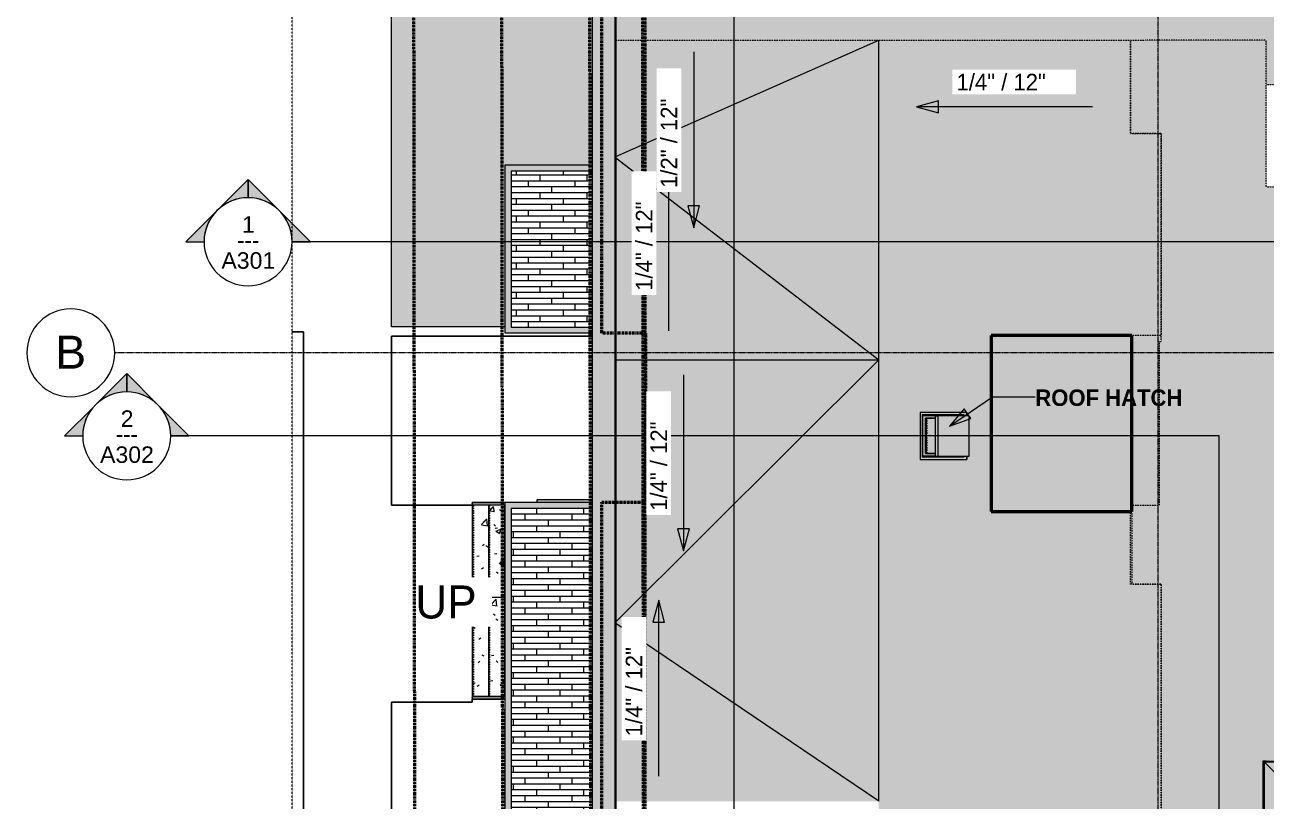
# Model space of a CAD drawing. Header units: inches. Extents: x -4254 to -1719, y 9514 to 12654.
# Drawn here: x -4254 to -3408, y 11229 to 11759 of the extents above; entities that cross this region are included whole.
import ezdxf

# ---------------------------------------------------------------- set-up
doc = ezdxf.new("R2010")
doc.units = ezdxf.units.IN
doc.header["$MEASUREMENT"] = 0
for name, pattern in [('Aligning Line 1_8_', [0.25, 0.125, -0.125]), ('Dash 1_16_', [0.125, 0.0625, -0.0625]), ('Double Dash 3_8_', [1, 0.375, -0.125, 0.125, -0.125, 0.125, -0.125]), ('Grid Line 1_2_', [0.875, 0.5, -0.125, 0.125, -0.125]), ('Overhead 1_16_', [0.101562, 0.0625, -0.039062])]:
    doc.linetypes.add(name, pattern=pattern)
for name, color, linetype, lineweight in [('0-1', 7, 'Continuous', 5), ('0-3', 147, 'Aligning Line 1_8_', 9), ('A-FLOR', 192, 'Continuous', 13), ('A-FLOR-3', 9, 'Continuous', 5), ('A-FLOR-4', 192, 'Continuous', 5), ('A-FLOR-5', 8, 'Continuous', 5), ('A-FLOR-6', 7, 'Dash 1_16_', 9), ('A-FLOR-HRAL', 11, 'Continuous', 9), ('A-FLOR-PATT-2', 251, 'Continuous', 9), ('A-GENM', 5, 'Continuous', 9), ('A-ROOF', 132, 'Continuous', 13), ('A-ROOF-1', 8, 'Continuous', 5), ('A-ROOF-2', 132, 'Continuous', 5), ('A-ROOF-3', 7, 'Dash 1_16_', 9), ('A-ROOF-4', 132, 'Continuous', 50), ('A-WALL', 113, 'Continuous', 13), ('A-WALL-1', 113, 'Continuous', 5), ('C-PROP-LINE', 91, 'Double Dash 3_8_', 50), ('C-PROP-LINE-1', 130, 'Double Dash 3_8_', 50), ('C-TOPO', 7, 'Continuous', 9), ('G-ANNO-DIMS', 111, 'Continuous', 9), ('G-ANNO-SYMB-1', 147, 'Aligning Line 1_8_', 9), ('G-ANNO-SYMB-2', 111, 'Continuous', 9), ('G-ANNO-TEXT', 231, 'Continuous', 9), ('S-GRID-1', 1, 'Grid Line 1_2_', 9), ('S-GRID-IDEN', 1, 'Continuous', 9), ('S-STRS', 31, 'Continuous', 9), ('S-STRS-1', 251, 'Continuous', 9), ('S-STRS-2', 31, 'Overhead 1_16_', 9), ('S-STRS-ANNO', 31, 'Continuous', 9), ('S-STRS-IDEN', 31, 'Continuous', 9)]:
    doc.layers.add(name, color=color, linetype=linetype, lineweight=lineweight)
doc.styles.add('Arial', font='arial.ttf', dxfattribs={"height": 11.25})
doc.styles.add('Arial_1', font='arial.ttf', dxfattribs={"height": 22.5})
doc.styles.add('Century Gothic', font='ufonts.com_century-gothic.ttf', dxfattribs={"height": 22.5})
doc.styles.add('Century Gothic_1', font='ufonts.com_century-gothic.ttf', dxfattribs={"height": 11.25})
doc.styles.add('Century Gothic_B', font='GOTHICB.TTF', dxfattribs={"height": 11.25})
pattern_1 = [(50, (0, 0), (34.4287, -3.01202), [3.6, -39.6]), (355, (0, 0), (-6.6596, 36.10481), [2.88, -31.68]), (100.451, (2.87, -0.25), (27.76876, 33.0931), [3.06, -33.655]), (46.184, (0, 9.6), (51.22752, -7.94535), [5.4, -59.4]), (96.636, (4.27, 8.94), (44.86319, 46.7577), [4.589, -50.482]), (351.184, (0, 9.6), (44.86417, 46.75745), [4.32, -47.52]), (21, (4.8, 7.2), (28.65176, -19.325734), [3.6, -39.6]), (326, (4.8, 7.2), (11.67934, 34.80662), [2.88, -31.68]), (71.451, (7.188, 5.59), (40.33096, 15.48132), [3.06, -33.655]), (37.5, (0, 0), (0.583112, 15.978979), [1.584, -29.712, 1.584, -30.576, -31.8]), (37.5, (0, 0), (0.583112, 15.978979), [-63.456, 1.584, -30.216]), (7.5, (0, 0), (12.62689, 18.932107), [1.584, -16.752, 1.584, -28.992, -12.12]), (7.5, (0, 0), (12.62689, 18.932107), [-48.912, 1.584, -10.536]), (327.5, (-10.704, 0), (25.622992, -1.082799), [1.584, -10.416, 1.584, -35.856, -49.68]), (327.5, (-10.704, 0), (25.622992, -1.082799), [-49.44, 1.584, -48.096]), (317.5, (-15.504, 0), (27.99243, 4.80496), [1.584, -14.016, 1.584, -23.28, -35.28]), (317.5, (-15.504, 0), (27.99243, 4.80496), [-40.464, 1.584, -33.696])]

# ---------------------------------------------------------------- blocks, each defined once
blk = doc.blocks.new('CTR  - Topography_rvt-1-FLOOR PLAN - ROOF')
at = {"layer": 'C-TOPO'}
for p, q in [((-4004.25, 11748.18), (-4004.25, 11776.81)), ((-4004.25, 11571.67), (-4004.25, 11748.18)), ((-4004.25, 11552.9), (-4004.25, 11571.67)), ((-4064.23, 11549.59), (-4072.07, 11549.59)), ((-4072.07, 11549.59), (-4064.23, 11549.59)), ((-4064.23, 11535.94), (-4064.23, 11549.59)), ((-4064.23, 11549.59), (-4064.23, 11535.94)), ((-3998.55, 11552.9), (-4004.25, 11552.9)), ((-3991.66, 11552.9), (-3998.55, 11552.9)), ((-3965.48, 11552.9), (-3991.66, 11552.9)), ((-3957.99, 11552.9), (-3965.48, 11552.9)), ((-3926.72, 11552.9), (-3957.99, 11552.9)), ((-3996.64, 11546.59), (-4004.23, 11546.59)), ((-4004.23, 11546.59), (-4004.23, 11522.73)), ((-4004.23, 11522.73), (-4004.23, 11546.59)), ((-4004.23, 11546.59), (-3996.64, 11546.59)), ((-3969.35, 11546.59), (-3996.64, 11546.59)), ((-3996.64, 11546.59), (-3969.35, 11546.59)), ((-3961.54, 11546.59), (-3969.35, 11546.59)), ((-3969.35, 11546.59), (-3961.54, 11546.59)), ((-3913.45, 11546.59), (-3961.54, 11546.59)), ((-3961.54, 11546.59), (-3913.45, 11546.59)), ((-3867.29, 11546.59), (-3913.45, 11546.59)), ((-3913.45, 11546.59), (-3867.29, 11546.59)), ((-4064.23, 11476.2), (-4064.23, 11535.94)), ((-4064.23, 11535.94), (-4064.23, 11476.2)), ((-4004.23, 11522.73), (-4004.23, 11504.65)), ((-4004.23, 11504.65), (-4004.23, 11522.73)), ((-4004.23, 11504.65), (-4004.23, 11431.39)), ((-4004.23, 11431.39), (-4004.23, 11504.65)), ((-4064.23, 11245.43), (-4064.23, 11476.2)), ((-4064.23, 11476.2), (-4064.23, 11245.43)), ((-4004.23, 11431.39), (-3973.21, 11431.39)), ((-3973.21, 11431.39), (-4004.23, 11431.39)), ((-3973.21, 11431.39), (-3949.12, 11431.39)), ((-3949.12, 11431.39), (-3973.21, 11431.39)), ((-3965.4, 11296.99), (-4004.23, 11296.99)), ((-4004.23, 11296.99), (-4004.23, 11242.03)), ((-4004.23, 11242.03), (-4004.23, 11296.99)), ((-4004.23, 11296.99), (-3965.4, 11296.99)), ((-3949.12, 11296.99), (-3965.4, 11296.99)), ((-3965.4, 11296.99), (-3949.12, 11296.99)), ((-3949.12, 11299.01), (-3949.12, 11296.99)), ((-3949.12, 11296.99), (-3949.12, 11299.01)), ((-4064.23, 11124.4), (-4064.23, 11245.43)), ((-4064.23, 11245.43), (-4064.23, 11124.4)), ((-4004.23, 11242.03), (-4004.23, 11104.3)), ((-4004.23, 11104.3), (-4004.23, 11242.03))]:
    blk.add_line(p, q, dxfattribs=at)
blk = doc.blocks.new('Family - ___-1870007-FLOOR PLAN - ROOF')
at = {"layer": 'C-PROP-LINE-1'}
for p, q in [((-3860.72, 11548.59), (-3860.72, 12118.59)), ((-3830.72, 11548.59), (-3860.72, 11548.59)), ((-3830.72, 11433.39), (-3830.72, 11548.59)), ((-3860.72, 11433.39), (-3830.72, 11433.39)), ((-3860.72, 9980.19), (-3860.72, 11433.39))]:
    blk.add_line(p, q, dxfattribs=at)
blk = doc.blocks.new('Family - ___-1870574-FLOOR PLAN - ROOF')
at = {"layer": 'C-PROP-LINE-1'}
blk.add_line((-3831.16, 10010.09), (-3831.16, 12088.59), dxfattribs=at)
blk = doc.blocks.new('CTR - 1st Phase - Common Walls_rvt-1-FLOOR PLAN - ROOF')
at = {"layer": 'G-ANNO-SYMB-1'}
blk.add_line((-4071.96, 9706.24), (-4071.96, 12461.73), dxfattribs=at)
at = {"layer": '0-3'}
for name in ['Family - ___-1870007-FLOOR PLAN - ROOF', 'Family - ___-1870574-FLOOR PLAN - ROOF']:
    blk.add_blockref(name, (0, 0), dxfattribs=at)
blk = doc.blocks.new('CTR - 1st Phase -Stairs _ Elevators_rvt-1-FLOOR PLAN - ROOF')
at = {"layer": 'A-FLOR-3'}
blk.add_hatch(color=256, dxfattribs=at).paths.add_polyline_path([(-3639.04, 11466.6), (-3633.25, 11466.6), (-3633.25, 11490.6), (-3639.04, 11490.6), (-3639.04, 11467.31)], flags=0)
at = {"layer": 'G-ANNO-SYMB-1'}
blk.add_line((-4071.96, 9706.24), (-4071.96, 12461.73), dxfattribs=at)
blk = doc.blocks.new('Basic Wall _ EXT - FIBER CEMENT - SMALL - ___-2145931-FLOOR PLAN - ROOF')
at = {"layer": 'A-WALL'}
for points in [[(-2077.5, 11256.53), (-2077.06, 11256.53), (-2077.39, 11256.86), (-3407.67, 11256.86), (-3407.67, 11257), (-3409.66, 11257), (-3409.16, 11256.53), (-2077.53, 11256.53)], [(-2721.34, 11256.27), (-2076.8, 11256.27), (-2077.06, 11256.49), (-3409.12, 11256.46), (-3408.93, 11256.27), (-2755.11, 11256.27)], [(-2316.12, 11240.83), (-2061.36, 11240.83), (-2076.85, 11256.27), (-3408.88, 11256.22), (-3393.48, 11240.83), (-2333.01, 11240.83)]]:
    blk.add_hatch(color=256, dxfattribs=at).paths.add_polyline_path(points, flags=0)
for p, q in [((-3409.19, 11256.53), (-3409.66, 11257)), ((-3409.66, 11257), (-3407.67, 11257)), ((-2077.02, 11256.49), (-3409.15, 11256.49)), ((-3393.48, 11240.83), (-3408.93, 11256.27)), ((-3408.93, 11256.27), (-2076.8, 11256.27))]:
    blk.add_line(p, q, dxfattribs=at)
at = {"layer": 'A-WALL', "flags": 128}
for points in [[(-3409.15, 11256.49), (-3409.15, 11256.49), (-3409.16, 11256.5), (-3409.19, 11256.53)], [(-3408.93, 11256.27), (-3408.98, 11256.32), (-3409.04, 11256.38), (-3409.08, 11256.42), (-3409.12, 11256.46), (-3409.14, 11256.48), (-3409.15, 11256.49)]]:
    blk.add_lwpolyline(points, dxfattribs=at)
blk = doc.blocks.new('Basic Wall _ EXT - FIBER CEMENT - SMALL - ___-2145932-FLOOR PLAN - ROOF')
at = {"layer": 'A-WALL'}
for points in [[(-3409.66, 10841.78), (-3409.19, 10842.27), (-3409.19, 11256.53), (-3409.66, 11257), (-3409.66, 10841.92)], [(-3409.15, 10842.29), (-3408.93, 10842.56), (-3408.97, 11256.31), (-3409.15, 11256.42), (-3409.15, 10842.3)], [(-3408.93, 10842.51), (-3393.48, 10857.95), (-3393.48, 11240.83), (-3408.93, 11256.22), (-3408.93, 10842.51)], [(-3409.19, 10842.25), (-3409.15, 10842.3), (-3409.19, 10842.27)]]:
    blk.add_hatch(color=256, dxfattribs=at).paths.add_polyline_path(points, flags=0)
for p, q in [((-3409.66, 11257), (-3409.19, 11256.53)), ((-3409.66, 10841.78), (-3409.66, 11257)), ((-3409.15, 11256.49), (-3409.15, 10842.29)), ((-3408.93, 11256.27), (-3393.48, 11240.83)), ((-3408.93, 10842.51), (-3408.93, 11256.27)), ((-3393.48, 10857.95), (-3393.48, 11240.83)), ((-3393.48, 10857.95), (-3408.93, 10842.51)), ((-3409.19, 10842.25), (-3409.66, 10841.78))]:
    blk.add_line(p, q, dxfattribs=at)
at = {"layer": 'A-WALL', "flags": 128}
for points in [[(-3409.19, 11256.53), (-3409.16, 11256.5), (-3409.15, 11256.49), (-3409.15, 11256.49)], [(-3409.15, 11256.49), (-3409.14, 11256.48), (-3409.12, 11256.46), (-3409.08, 11256.42), (-3409.04, 11256.38), (-3408.98, 11256.32), (-3408.93, 11256.27)], [(-3409.15, 10842.29), (-3409.15, 10842.29), (-3409.16, 10842.27), (-3409.19, 10842.25)], [(-3408.93, 10842.51), (-3408.98, 10842.45), (-3409.04, 10842.4), (-3409.08, 10842.36), (-3409.12, 10842.32), (-3409.14, 10842.3), (-3409.15, 10842.29)]]:
    blk.add_lwpolyline(points, dxfattribs=at)
blk = doc.blocks.new('Basic Wall _ EXT - FIBER CEMENT - SMALL - ___-2145935-FLOOR PLAN - ROOF')
at = {"layer": 'A-WALL'}
for points in [[(-3867.29, 9973.63), (-3851.85, 9989.12), (-3851.85, 12109.71), (-3867.29, 12125.15), (-3867.29, 9975.29)], [(-3851.85, 9989.07), (-3851.63, 9989.33), (-3851.66, 12109.52), (-3851.85, 12109.65), (-3851.85, 11256.22), (-3851.85, 9989.1)], [(-3851.59, 9989.33), (-3851.11, 9989.8), (-3851.16, 12109.02), (-3851.59, 12109.45), (-3851.59, 9989.8)]]:
    blk.add_hatch(color=256, dxfattribs=at).paths.add_polyline_path(points, flags=0)
for p, q in [((-3867.29, 12125.15), (-3867.29, 9973.63)), ((-3851.85, 12109.71), (-3851.85, 9989.07)), ((-3851.63, 9989.29), (-3851.63, 12109.49)), ((-3851.11, 12108.98), (-3851.11, 9989.8))]:
    blk.add_line(p, q, dxfattribs=at)
blk = doc.blocks.new('Top Rail Type - Top Rail_Internal_-1935829-FLOOR PLAN - ROOF')
at = {"layer": 'A-FLOR-HRAL'}
blk.add_hatch(color=256, dxfattribs=at).paths.add_polyline_path([(-3926.72, 11299.93), (-3926.72, 11300.09), (-3949.12, 11300.09), (-3949.12, 11299.93), (-3927.12, 11299.93)], flags=0)
for p, q in [((-3926.72, 11300.76), (-3949.12, 11300.76)), ((-3949.12, 11299.26), (-3926.72, 11299.26))]:
    blk.add_line(p, q, dxfattribs=at)
at = {"layer": 'A-FLOR-HRAL', "flags": 128}
blk.add_lwpolyline([(-3949.12, 11299.93), (-3949.12, 11300.01), (-3949.12, 11300.1)], dxfattribs=at)
blk = doc.blocks.new('Top Rail Type - Top Rail_Internal_-V25-FLOOR PLAN - ROOF')
at = {"layer": 'A-FLOR-HRAL'}
h = blk.add_hatch(color=256, dxfattribs=at)
h.paths.add_polyline_path([(-3949.12, 11299.26), (-3926.72, 11299.26), (-3926.72, 11299.93), (-3949.12, 11299.93)], flags=0)
h.paths.add_polyline_path([(-3938.12, 11300.09), (-3926.72, 11300.09), (-3926.72, 11300.76), (-3949.12, 11300.76), (-3949.12, 11300.09)], flags=0)
for p, q in [((-3949.12, 11300.76), (-3949.12, 11299.26)), ((-3949.12, 11300.76), (-3926.72, 11300.76)), ((-3949.12, 11299.26), (-3926.72, 11299.26))]:
    blk.add_line(p, q, dxfattribs=at)
blk = doc.blocks.new('Top Rail Type - Top Rail_Internal_-1935840-FLOOR PLAN - ROOF')
at = {"layer": 'A-FLOR-HRAL'}
blk.add_hatch(color=256, dxfattribs=at).paths.add_polyline_path([(-3937, 11432.31), (-3926.72, 11432.31), (-3926.72, 11432.47), (-3949.12, 11432.47), (-3949.12, 11432.31), (-3938.12, 11432.31)], flags=0)
for p, q in [((-3926.72, 11433.14), (-3949.12, 11433.14)), ((-3949.12, 11431.64), (-3926.72, 11431.64))]:
    blk.add_line(p, q, dxfattribs=at)
at = {"layer": 'A-FLOR-HRAL', "flags": 128}
blk.add_lwpolyline([(-3949.12, 11432.31), (-3949.12, 11432.39), (-3949.12, 11432.47)], dxfattribs=at)
blk = doc.blocks.new('Top Rail Type - Top Rail_Internal_-V26-FLOOR PLAN - ROOF')
at = {"layer": 'A-FLOR-HRAL'}
h = blk.add_hatch(color=256, dxfattribs=at)
h.paths.add_polyline_path([(-3927.12, 11431.64), (-3926.72, 11431.64), (-3926.72, 11432.31), (-3949.12, 11432.31), (-3949.12, 11431.64), (-3937, 11431.64)], flags=0)
h.paths.add_polyline_path([(-3927.12, 11432.47), (-3926.72, 11432.47), (-3926.72, 11433.14), (-3949.12, 11433.14), (-3949.12, 11432.47), (-3937, 11432.47)], flags=0)
for p, q in [((-3949.12, 11433.14), (-3949.12, 11431.64)), ((-3949.12, 11433.14), (-3926.72, 11433.14)), ((-3949.12, 11431.64), (-3926.72, 11431.64))]:
    blk.add_line(p, q, dxfattribs=at)
blk = doc.blocks.new('Hatch-Precision_Ladders-Roof_Hatch - 2_0_x2_0_-2210683-FLOOR PLAN - ROOF')
at = {"layer": 'A-GENM'}
for points in [[(-3616, 11462.6), (-3611.76, 11462.6), (-3611.76, 11464.85), (-3613.56, 11464.85), (-3613.56, 11464.24), (-3642.26, 11464.24), (-3642.26, 11492.95), (-3613.56, 11492.95), (-3613.56, 11492.35), (-3611.76, 11492.35), (-3611.76, 11494.6), (-3643.75, 11494.6), (-3643.75, 11462.6), (-3631.7, 11462.6)], [(-3615.76, 11492.61), (-3613.91, 11492.61), (-3613.56, 11492.95), (-3642.26, 11492.95), (-3641.93, 11492.61), (-3616, 11492.61)], [(-3642.26, 11464.24), (-3641.95, 11464.64), (-3641.95, 11492.63), (-3642.26, 11492.92), (-3642.26, 11464.27)], [(-3641.95, 11464.58), (-3641.75, 11464.85), (-3641.75, 11492.4), (-3641.95, 11492.55), (-3641.95, 11464.64)], [(-3631.7, 11492.35), (-3614.2, 11492.35), (-3613.99, 11492.61), (-3641.93, 11492.59), (-3641.7, 11492.35), (-3633.09, 11492.35)], [(-3639.19, 11464.85), (-3633.25, 11464.85), (-3633.25, 11466.6), (-3640, 11466.6), (-3640, 11490.6), (-3633.25, 11490.6), (-3633.25, 11492.35), (-3641.75, 11492.35), (-3641.75, 11464.85), (-3639.75, 11464.85)], [(-3639.75, 11466.6), (-3639.75, 11490.6), (-3640, 11490.6), (-3640, 11466.6), (-3639.75, 11466.6)], [(-3633.09, 11464.85), (-3631.7, 11464.85), (-3631.7, 11492.35), (-3633.25, 11492.35), (-3633.25, 11464.85)], [(-3631.7, 11464.85), (-3610.23, 11464.85), (-3610.23, 11492.35), (-3631.7, 11492.35), (-3631.7, 11466.6)], [(-3611.76, 11492.35), (-3611.76, 11492.35), (-3611.76, 11494.6)], [(-3632.24, 11464.24), (-3613.56, 11464.24), (-3613.99, 11464.58), (-3641.95, 11464.56), (-3642.26, 11464.24), (-3633.09, 11464.24)], [(-3615.75, 11464.58), (-3613.93, 11464.58), (-3614.25, 11464.85), (-3641.75, 11464.79), (-3641.93, 11464.58), (-3615.76, 11464.58)], [(-3613.93, 11464.58), (-3613.91, 11464.58), (-3613.93, 11464.77)]]:
    blk.add_hatch(color=256, dxfattribs=at).paths.add_polyline_path(points, flags=0)
h = blk.add_hatch(color=256, dxfattribs=at)
h.paths.add_polyline_path([(-3613.93, 11464.58), (-3613.93, 11464.85), (-3614.2, 11464.85)], flags=0)
h.paths.add_polyline_path([(-3614.2, 11492.35), (-3613.93, 11492.35), (-3613.93, 11492.61)], flags=0)
h = blk.add_hatch(color=256, dxfattribs=at)
h.paths.add_polyline_path([(-3613.56, 11464.24), (-3613.56, 11464.85), (-3613.91, 11464.85), (-3613.91, 11464.58)], flags=0)
h.paths.add_polyline_path([(-3613.91, 11492.35), (-3613.56, 11492.35), (-3613.56, 11492.95), (-3613.91, 11492.61), (-3613.91, 11492.44)], flags=0)
for p, q in [((-3611.76, 11494.6), (-3643.75, 11494.6)), ((-3643.75, 11494.6), (-3643.75, 11462.6)), ((-3641.93, 11492.61), (-3642.26, 11492.95)), ((-3642.26, 11492.95), (-3642.26, 11464.24)), ((-3613.56, 11492.95), (-3642.26, 11492.95)), ((-3641.7, 11492.35), (-3641.95, 11492.61)), ((-3641.95, 11492.61), (-3641.95, 11464.58)), ((-3613.93, 11492.61), (-3641.95, 11492.61)), ((-3641.75, 11464.85), (-3641.75, 11492.35)), ((-3633.25, 11492.35), (-3641.75, 11492.35)), ((-3633.25, 11490.69), (-3640.09, 11490.69)), ((-3640.09, 11490.69), (-3640.09, 11466.5)), ((-3640, 11466.6), (-3640, 11490.6)), ((-3640, 11490.6), (-3640, 11466.6)), ((-3633.25, 11490.6), (-3640, 11490.6)), ((-3640, 11466.6), (-3640, 11490.6)), ((-3640, 11490.6), (-3633.25, 11490.6)), ((-3639.75, 11490.6), (-3639.75, 11466.6)), ((-3639.75, 11466.6), (-3639.75, 11490.6)), ((-3639.75, 11490.6), (-3639.75, 11466.6)), ((-3633.25, 11464.85), (-3633.25, 11492.35)), ((-3633.25, 11492.35), (-3631.7, 11492.35)), ((-3631.7, 11492.35), (-3631.7, 11464.85)), ((-3610.23, 11492.35), (-3631.7, 11492.35)), ((-3613.93, 11492.61), (-3614.2, 11492.35)), ((-3613.93, 11492.35), (-3613.93, 11492.61)), ((-3613.91, 11492.61), (-3613.93, 11492.61)), ((-3613.56, 11492.95), (-3613.91, 11492.61)), ((-3613.91, 11492.35), (-3613.91, 11492.61)), ((-3613.56, 11492.35), (-3613.56, 11492.95)), ((-3611.76, 11492.35), (-3611.76, 11494.6)), ((-3611.76, 11494.6), (-3611.76, 11492.35)), ((-3611.76, 11494.6), (-3611.76, 11494.6)), ((-3610.23, 11464.85), (-3610.23, 11492.35)), ((-3643.75, 11462.6), (-3611.76, 11462.6)), ((-3641.93, 11464.58), (-3642.26, 11464.24)), ((-3642.26, 11464.24), (-3613.56, 11464.24)), ((-3641.7, 11464.85), (-3641.95, 11464.58)), ((-3641.95, 11464.58), (-3613.93, 11464.58)), ((-3633.25, 11464.85), (-3641.75, 11464.85)), ((-3640.09, 11466.5), (-3633.25, 11466.5)), ((-3640, 11466.6), (-3633.25, 11466.6)), ((-3633.25, 11466.6), (-3640, 11466.6)), ((-3633.25, 11464.85), (-3631.7, 11464.85)), ((-3631.7, 11464.85), (-3610.23, 11464.85)), ((-3614.2, 11464.85), (-3613.93, 11464.58)), ((-3613.93, 11464.58), (-3613.93, 11464.85)), ((-3613.93, 11464.58), (-3613.91, 11464.58)), ((-3613.91, 11464.58), (-3613.91, 11464.85)), ((-3613.91, 11464.58), (-3613.56, 11464.24)), ((-3613.56, 11464.24), (-3613.56, 11464.85)), ((-3611.76, 11462.6), (-3611.76, 11464.85)), ((-3611.76, 11464.85), (-3611.76, 11462.6)), ((-3611.76, 11462.6), (-3611.76, 11462.6))]:
    blk.add_line(p, q, dxfattribs=at)
blk = doc.blocks.new('Family - ___-1878357-FLOOR PLAN - ROOF')
at = {"layer": 'C-PROP-LINE'}
for p, q in [((-3989.61, 12268.69), (-3987.01, 9767.34)), ((-3929.52, 12184.69), (-3927.1, 9853.17)), ((-3869.45, 12124.69), (-3867.12, 9890.98))]:
    blk.add_line(p, q, dxfattribs=at)
blk = doc.blocks.new('Family - ___-1878392-FLOOR PLAN - ROOF')
at = {"layer": 'C-PROP-LINE'}
blk.add_line((-3833.41, 12088.69), (-3830.99, 9768.08), dxfattribs=at)
blk = doc.blocks.new('Grid - Grid Head - Circle-50561-FLOOR PLAN - ROOF')
at = {"layer": 'S-GRID-IDEN'}
for start, end in [(360, 180), (180, 360)]:
    blk.add_arc((0, 0), 0.25, start, end, dxfattribs=at)
blk = doc.blocks.new('Section - Section Head - Filled-22785-FLOOR PLAN - ROOF')
at = {"layer": 'G-ANNO-SYMB-2'}
h = blk.add_hatch(color=256, dxfattribs=at)
edge = h.paths.add_edge_path(flags=0)
edge.add_line((-0.4268, 0.1768), (-0.25, 0.3536))
edge.add_line((-0.25, 0.3536), (-0.25, 0.25))
edge.add_arc((-0.25, 0), 0.25, 90, 135)
h = blk.add_hatch(color=256, dxfattribs=at)
edge = h.paths.add_edge_path(flags=0)
edge.add_arc((-0.25, 0), 0.25, 45, 90)
edge.add_line((-0.25, 0.25), (-0.25, 0.3536))
edge.add_line((-0.25, 0.3536), (-0.0732, 0.1768))
h = blk.add_hatch(color=256, dxfattribs=at)
edge = h.paths.add_edge_path(flags=0)
edge.add_arc((-0.25, 0), 0.2503, 137.9216, 180)
edge.add_line((-0.5003, 0), (-0.6036, 0))
edge.add_line((-0.6036, 0), (-0.4358, 0.1678))
h = blk.add_hatch(color=256, dxfattribs=at)
edge = h.paths.add_edge_path(flags=0)
edge.add_line((-0.0642, 0.1678), (0.1036, 0))
edge.add_line((0.1036, 0), (0.0003, 0))
edge.add_arc((-0.25, 0), 0.2503, 0, 42.0784)
for p, q in [((-0.25, 0.3536), (-0.4268, 0.1768)), ((-0.25, 0.25), (-0.25, 0.3536)), ((-0.0732, 0.1768), (-0.25, 0.3536)), ((-0.25, 0.3536), (-0.25, 0.25)), ((-0.4358, 0.1678), (-0.6036, 0)), ((0.1036, 0), (-0.0642, 0.1678)), ((-0.6036, 0), (-0.5003, 0)), ((0.0003, 0), (0.1036, 0))]:
    blk.add_line(p, q, dxfattribs=at)
for centre, radius, start, end in [((-0.2503, 0), 0.25, 360, 180), ((-0.25, 0), 0.25, 90, 135), ((-0.25, 0), 0.25, 45, 90), ((-0.25, 0), 0.2503, 137.9216, 180), ((-0.25, 0), 0.2503, 0, 42.0784), ((-0.2503, 0), 0.25, 180, 360)]:
    blk.add_arc(centre, radius, start, end, dxfattribs=at)

msp = doc.modelspace()

# ---------------------------------------------------------------- hatches: boundary and pattern name
at = {"layer": 'A-FLOR-4'}
msp.add_hatch(color=256, dxfattribs=at).paths.add_polyline_path([(-3998.55, 11552.9), (-3926.72, 11552.9), (-3926.72, 11663.41), (-3867.29, 11663.41), (-3867.29, 11830.99), (-4004.25, 11830.99), (-4004.23, 11552.9)], flags=0)
h = msp.add_hatch(color=256, dxfattribs=at)
h.paths.add_polyline_path([(-3499.32, 11377.54), (-3499.32, 11426.99), (-3500.17, 11426.99), (-3500.17, 11377.54)], flags=0)
h.paths.add_polyline_path([(-3869.46, 11433.39), (-3867.29, 11433.39), (-3867.29, 11434.99), (-3905.12, 11434.99), (-3905.12, 11433.39), (-3879.22, 11433.39)], flags=0)
at = {"layer": 'A-FLOR-5'}
msp.add_hatch(color=256, dxfattribs=at).paths.add_polyline_path([(-3500.17, 10350.34), (-3407.67, 10350.34), (-3407.67, 10841.78), (-3409.66, 10841.78), (-3409.66, 11257), (-3407.67, 11257), (-3407.67, 11748.44), (-3500.17, 11748.44), (-3500.17, 11684.74), (-3479.22, 11684.74), (-3479.22, 11546.99), (-3499.32, 11546.99), (-3499.32, 11377.54), (-3479.22, 11377.54), (-3479.22, 11028.44), (-3500.17, 11028.44), (-3500.17, 10964.74), (-3479.22, 10964.74), (-3479.22, 10711.64), (-3500.17, 10711.64), (-3500.17, 10647.94), (-3479.22, 10647.94), (-3479.22, 10414.04), (-3500.17, 10414.04), (-3500.17, 10359.94)], flags=0)
at = {"layer": 'A-FLOR-PATT-2'}
h = msp.add_hatch(dxfattribs=at)
h.set_pattern_fill('FP_6', color=256, style=0, pattern_type=2)
h.set_pattern_definition([(180, (16792.932, 12324.537), (-5e-16, -4), []), (270, (16792.932, 12324.537), (8, -8), [4, -28]), (270, (16776.932, 12320.537), (8, -8), [4, -28])])
h.paths.add_polyline_path([(-3867.29, 11552.84), (-3867.29, 11659.16), (-3922.47, 11659.16), (-3922.47, 11552.84), (-3869.46, 11552.84)], flags=0)
h = msp.add_hatch(dxfattribs=at)
h.set_pattern_fill('FP_4', color=256, style=0, pattern_type=2)
h.set_pattern_definition([(180, (19334.705, 12017.337), (-5e-16, -4), []), (270, (19334.705, 12017.337), (8, -8), [4, -28]), (270, (19318.705, 12013.337), (8, -8), [4, -28])])
h.paths.add_polyline_path([(-3867.29, 11207.24), (-3867.29, 11429.14), (-3922.47, 11429.14), (-3922.47, 11207.24), (-3869.46, 11207.24)], flags=0)
at = {"layer": 'A-ROOF'}
msp.add_hatch(color=256, dxfattribs=at).paths.add_polyline_path([(-3499.32, 11426.99), (-3499.32, 11546.99), (-3595.32, 11546.99), (-3595.32, 11426.99), (-3500.17, 11426.99)], flags=0)
at = {"layer": 'A-ROOF-1'}
msp.add_hatch(color=256, dxfattribs=at).paths.add_polyline_path([(-3405.93, 11256.86), (-2077.39, 11256.86), (-2077.53, 11267.37), (-2077.53, 11930.09), (-3851.11, 11930.09), (-3851.11, 11748.44), (-3407.67, 11748.44), (-3407.67, 11717.89), (-3202.57, 11717.89), (-3202.57, 11738.84), (-3071.67, 11738.84), (-3071.67, 11717.89), (-2799.15, 11717.89), (-2799.15, 11738.84), (-2735.45, 11738.84), (-2735.45, 11717.89), (-2636.17, 11717.89), (-2636.17, 11852.41), (-2524.7, 11852.41), (-2524.7, 11717.89), (-2510.94, 11717.89), (-2493.02, 11735.81), (-2440.67, 11683.45), (-2490.13, 11634), (-2504.49, 11648.36), (-2649.27, 11648.36), (-2649.27, 11627.14), (-2780.17, 11627.14), (-2780.17, 11648.09), (-3014.07, 11648.09), (-3014.07, 11627.14), (-3077.77, 11627.14), (-3077.77, 11648.09), (-3206.07, 11648.09), (-3206.07, 11627.14), (-3269.77, 11627.14), (-3269.77, 11648.36), (-3407.67, 11648.36), (-3407.67, 11256.86), (-3406.58, 11256.86)], flags=0)
h = msp.add_hatch(color=256, dxfattribs=at)
h.paths.add_polyline_path([(-3671.85, 10350.34), (-3500.17, 10350.34), (-3500.17, 10414.04), (-3479.22, 10414.04), (-3479.22, 10647.94), (-3500.17, 10647.94), (-3500.17, 10711.64), (-3479.22, 10711.64), (-3479.22, 10964.74), (-3500.17, 10964.74), (-3500.17, 11028.44), (-3479.22, 11028.44), (-3479.22, 11377.54), (-3500.17, 11377.54), (-3500.17, 11426.99), (-3595.32, 11426.99), (-3595.32, 11546.99), (-3479.22, 11546.99), (-3479.22, 11684.74), (-3500.17, 11684.74), (-3500.17, 11748.44), (-3671.85, 11748.44), (-3671.85, 10359.94)], flags=0)
h.paths.add_polyline_path([(-3643.75, 11462.6), (-3643.75, 11494.6), (-3611.76, 11494.6), (-3611.76, 11492.35), (-3610.23, 11492.35), (-3610.23, 11464.85), (-3611.76, 11464.85), (-3611.76, 11462.6), (-3640.51, 11462.6)], flags=0)
at = {"layer": 'A-ROOF-2'}
for points in [[(-3851.11, 11669.03), (-3671.85, 11748.44), (-3851.11, 11748.44), (-3851.11, 11676.02)], [(-3671.85, 11530.48), (-3671.85, 11748.44), (-3851.11, 11669.03), (-3851.11, 11668.14), (-3673.77, 11531.95)], [(-3851.11, 11530.48), (-3671.85, 11530.48), (-3851.11, 11668.14), (-3851.11, 11536.08)], [(-3851.11, 11351.76), (-3671.85, 11530.48), (-3851.11, 11530.48), (-3851.11, 11353.09)], [(-3671.85, 11229.49), (-3671.85, 11530.48), (-3851.11, 11351.76), (-3851.11, 11350.54), (-3683.44, 11237.32)], [(-3835.7, 11229.49), (-3671.85, 11229.49), (-3851.11, 11350.54), (-3851.11, 11229.49), (-3844.14, 11229.49)]]:
    msp.add_hatch(color=256, dxfattribs=at).paths.add_polyline_path(points, flags=0)
at = {"layer": 'A-WALL-1'}
for points in [[(-3867.29, 11659.16), (-3867.29, 11663.41), (-3926.72, 11663.41), (-3926.72, 11659.16), (-3869.46, 11659.16)], [(-3925.97, 11552.84), (-3922.47, 11552.84), (-3922.47, 11659.16), (-3926.72, 11659.16), (-3926.72, 11552.84)], [(-3926.72, 11548.59), (-3867.29, 11548.59), (-3867.29, 11552.84), (-3926.72, 11552.84)], [(-3922.47, 11429.14), (-3867.29, 11429.14), (-3867.29, 11433.39), (-3926.72, 11433.39), (-3926.72, 11429.14), (-3925.97, 11429.14)], [(-3922.47, 11207.24), (-3922.47, 11429.14), (-3926.72, 11429.14), (-3926.72, 11207.24), (-3925.97, 11207.24)]]:
    msp.add_hatch(color=256, dxfattribs=at).paths.add_polyline_path(points, flags=0)
at = {"layer": 'G-ANNO-DIMS'}
for points in [[(-3646.05, 11703.01), (-3631.05, 11698.99), (-3631.05, 11707.03)], [(-3815.09, 11670.31), (-3819.11, 11655.31), (-3811.07, 11655.31)], [(-3798.08, 11620.46), (-3794.06, 11635.46), (-3802.09, 11635.46)], [(-3805.08, 11400.29), (-3801.06, 11415.29), (-3809.1, 11415.29)], [(-3821.96, 11366.48), (-3825.98, 11351.48), (-3817.94, 11351.48)]]:
    msp.add_hatch(color=256, dxfattribs=at).paths.add_polyline_path(points, flags=0)
at = {"layer": 'G-ANNO-TEXT'}
msp.add_hatch(color=256, dxfattribs=at).paths.add_polyline_path([(-3623.67, 11485.21), (-3609.02, 11490.37), (-3613.57, 11497)], flags=0)
at = {"layer": 'S-STRS-1'}
h = msp.add_hatch(dxfattribs=at)
h.set_pattern_fill('FP_21', color=256, style=0, pattern_type=2)
h.set_pattern_definition(pattern_1)
h.paths.add_polyline_path([(-3949.12, 11299.01), (-3938.12, 11299.01), (-3938.12, 11299.26), (-3949.12, 11299.26)], flags=0)
h.paths.add_polyline_path([(-3949.12, 11300.76), (-3938.12, 11300.76), (-3938.12, 11431.64), (-3949.12, 11431.64), (-3949.12, 11428.44)], flags=0)
h.paths.add_polyline_path([(-3938.12, 11433.14), (-3938.12, 11433.39), (-3949.12, 11433.39), (-3949.12, 11433.14), (-3942.94, 11433.14)], flags=0)
h = msp.add_hatch(dxfattribs=at)
h.set_pattern_fill('FP_21', color=256, style=0, pattern_type=2)
h.set_pattern_definition(pattern_1)
h.paths.add_polyline_path([(-3938.12, 11299.01), (-3927.12, 11299.01), (-3927.12, 11299.26), (-3938.12, 11299.26)], flags=0)
h.paths.add_polyline_path([(-3937, 11300.76), (-3927.12, 11300.76), (-3927.12, 11431.64), (-3938.12, 11431.64), (-3938.12, 11300.76)], flags=0)
h.paths.add_polyline_path([(-3937, 11433.14), (-3927.12, 11433.14), (-3927.12, 11433.39), (-3938.12, 11433.39), (-3938.12, 11433.14)], flags=0)
h = msp.add_hatch(dxfattribs=at)
h.set_pattern_fill('FP_21', color=256, style=0, pattern_type=2)
h.set_pattern_definition(pattern_1)
h.paths.add_polyline_path([(-3926.72, 11299.01), (-3926.72, 11299.26), (-3927.12, 11299.26), (-3927.12, 11299.01)], flags=0)
h.paths.add_polyline_path([(-3926.72, 11300.76), (-3926.72, 11431.64), (-3927.12, 11431.64), (-3927.12, 11300.76)], flags=0)
h.paths.add_polyline_path([(-3927.12, 11433.14), (-3926.72, 11433.14), (-3926.72, 11433.39), (-3927.12, 11433.39)], flags=0)

# ---------------------------------------------------------------- linework, layer by layer
at = {"layer": 'A-FLOR'}
for p, q in [((-3867.29, 11434.99), (-3905.12, 11434.99)), ((-3905.12, 11434.99), (-3905.12, 11433.39))]:
    msp.add_line(p, q, dxfattribs=at)
at = {"layer": 'A-FLOR-6'}
for p, q in [((-3500.17, 11748.44), (-3500.17, 11684.74)), ((-3407.67, 11748.44), (-3490.26, 11748.44)), ((-3407.67, 11648.36), (-3407.67, 11748.44)), ((-3202.57, 11717.89), (-3407.67, 11717.89)), ((-3500.17, 11684.74), (-3479.22, 11684.74)), ((-3479.22, 11684.74), (-3479.22, 11546.99)), ((-3407.67, 11648.36), (-3269.77, 11648.36)), ((-3479.22, 11546.99), (-3499.32, 11546.99)), ((-3499.32, 11426.99), (-3499.32, 11377.54)), ((-3499.32, 11377.54), (-3479.22, 11377.54)), ((-3479.22, 11377.54), (-3479.22, 11028.44))]:
    msp.add_line(p, q, dxfattribs=at)
at = {"layer": 'A-ROOF'}
for p, q in [((-3851.11, 11669.03), (-3671.85, 11748.44)), ((-3671.85, 11530.48), (-3671.85, 11748.44)), ((-3851.11, 11668.14), (-3671.85, 11530.48)), ((-3851.11, 11530.48), (-3671.85, 11530.48)), ((-3851.11, 11351.76), (-3671.85, 11530.48)), ((-3671.85, 11229.49), (-3671.85, 11530.48)), ((-3671.85, 11229.49), (-3851.11, 11350.54))]:
    msp.add_line(p, q, dxfattribs=at)
at = {"layer": 'A-ROOF-3'}
for p, q in [((-3851.11, 11748.44), (-3490.26, 11748.44)), ((-3500.17, 11684.74), (-3500.17, 11748.44)), ((-3479.22, 11684.74), (-3500.17, 11684.74)), ((-3479.22, 11542.99), (-3479.22, 11684.74)), ((-3480.5, 11431.24), (-3480.5, 11542.99)), ((-3480.5, 11542.99), (-3479.22, 11542.99)), ((-3639.75, 11466.6), (-3639.75, 11490.6)), ((-3639.04, 11490.6), (-3639.04, 11466.6)), ((-3499.32, 11431.24), (-3480.5, 11431.24)), ((-3500.17, 11377.54), (-3500.17, 11426.99)), ((-3479.22, 11377.54), (-3500.17, 11377.54)), ((-3479.22, 11028.44), (-3479.22, 11377.54))]:
    msp.add_line(p, q, dxfattribs=at)
at = {"layer": 'A-ROOF-4'}
for p, q in [((-3499.32, 11546.99), (-3595.32, 11546.99)), ((-3595.32, 11546.99), (-3595.32, 11426.99)), ((-3499.32, 11426.99), (-3499.32, 11546.99)), ((-3595.32, 11426.99), (-3499.32, 11426.99))]:
    msp.add_line(p, q, dxfattribs=at)
at = {"layer": 'A-WALL'}
for p, q in [((-3926.72, 11548.59), (-3926.72, 11663.41)), ((-3926.72, 11663.41), (-3867.29, 11663.41)), ((-3922.47, 11659.16), (-3922.47, 11552.84)), ((-3867.29, 11659.16), (-3922.47, 11659.16)), ((-3867.29, 11548.59), (-3926.72, 11548.59)), ((-3922.47, 11552.84), (-3867.29, 11552.84)), ((-3926.72, 11202.99), (-3926.72, 11433.39)), ((-3926.72, 11433.39), (-3867.29, 11433.39)), ((-3922.47, 11429.14), (-3922.47, 11207.24)), ((-3867.29, 11429.14), (-3922.47, 11429.14))]:
    msp.add_line(p, q, dxfattribs=at)
at = {"layer": 'G-ANNO-DIMS'}
for p, q in [((-3798.08, 11740.46), (-3798.08, 11620.46)), ((-3631.05, 11707.03), (-3646.05, 11703.01)), ((-3646.05, 11703.01), (-3631.05, 11698.99)), ((-3526.05, 11703.01), (-3646.05, 11703.01)), ((-3631.05, 11698.99), (-3631.05, 11707.03)), ((-3815.09, 11670.31), (-3819.11, 11655.31)), ((-3811.07, 11655.31), (-3815.09, 11670.31)), ((-3815.09, 11550.31), (-3815.09, 11670.31)), ((-3819.11, 11655.31), (-3811.07, 11655.31)), ((-3794.06, 11635.46), (-3802.09, 11635.46)), ((-3802.09, 11635.46), (-3798.08, 11620.46)), ((-3798.08, 11620.46), (-3794.06, 11635.46)), ((-3805.08, 11520.29), (-3805.08, 11400.29)), ((-3801.06, 11415.29), (-3809.1, 11415.29)), ((-3809.1, 11415.29), (-3805.08, 11400.29)), ((-3805.08, 11400.29), (-3801.06, 11415.29)), ((-3821.96, 11366.48), (-3825.98, 11351.48)), ((-3817.94, 11351.48), (-3821.96, 11366.48)), ((-3821.96, 11246.48), (-3821.96, 11366.48)), ((-3825.98, 11351.48), (-3817.94, 11351.48))]:
    msp.add_line(p, q, dxfattribs=at)
at = {"layer": 'G-ANNO-SYMB-2'}
for p, q in [((-3770.72, 12581.73), (-3770.72, 9586.24)), ((-1790.96, 11610.99), (-4071.96, 11610.99)), ((-3439.75, 11478.6), (-4154.72, 11478.6)), ((-3439.75, 11176.61), (-3439.75, 11478.6))]:
    msp.add_line(p, q, dxfattribs=at)
at = {"layer": 'G-ANNO-TEXT'}
for p, q in [((-3623.67, 11485.21), (-3594.39, 11505.27)), ((-3594.39, 11505.27), (-3565.12, 11505.27)), ((-3613.57, 11497), (-3623.67, 11485.21)), ((-3609.02, 11490.37), (-3613.57, 11497)), ((-3623.67, 11485.21), (-3609.02, 11490.37))]:
    msp.add_line(p, q, dxfattribs=at)
at = {"layer": 'S-GRID-1'}
for p, q in [((-3481.32, 9836.18), (-3481.32, 12413.74)), ((-1790.02, 11535.19), (-4192.9, 11535.19))]:
    msp.add_line(p, q, dxfattribs=at)
at = {"layer": 'S-STRS'}
for p, q in [((-3949.12, 11433.39), (-3949.12, 11433.14)), ((-3949.12, 11433.39), (-3938.12, 11433.39)), ((-3949.12, 11431.64), (-3949.12, 11300.76)), ((-3938.12, 11433.39), (-3927.12, 11433.39)), ((-3938.12, 11433.39), (-3938.12, 11433.14)), ((-3938.12, 11431.64), (-3938.12, 11300.76)), ((-3927.12, 11433.39), (-3926.72, 11433.39)), ((-3927.12, 11433.39), (-3927.12, 11433.14)), ((-3927.12, 11431.64), (-3927.12, 11300.76)), ((-3949.12, 11299.26), (-3949.12, 11299.01)), ((-3949.12, 11299.01), (-3938.12, 11299.01)), ((-3938.12, 11299.26), (-3938.12, 11299.01)), ((-3938.12, 11299.01), (-3927.12, 11299.01)), ((-3927.12, 11299.26), (-3927.12, 11299.01)), ((-3927.12, 11299.01), (-3926.72, 11299.01))]:
    msp.add_line(p, q, dxfattribs=at)
at = {"layer": 'S-STRS-2'}
for p, q in [((-3948.37, 11433.39), (-3948.37, 11433.14)), ((-3948.37, 11431.64), (-3948.37, 11300.76)), ((-3937.37, 11433.39), (-3937.37, 11433.14)), ((-3937.37, 11431.64), (-3937.37, 11300.76)), ((-3948.37, 11299.26), (-3948.37, 11299.01)), ((-3937.37, 11299.26), (-3937.37, 11299.01))]:
    msp.add_line(p, q, dxfattribs=at)
at = {"layer": 'S-STRS-ANNO'}
for p, q in [((-3949.12, 11368.67), (-3938.12, 11368.67)), ((-3938.12, 11368.67), (-3927.12, 11368.67)), ((-3927.12, 11368.67), (-3926.72, 11368.67))]:
    msp.add_line(p, q, dxfattribs=at)

# ---------------------------------------------------------------- block references
at = {"layer": '0-1'}
for name in ['CTR  - Topography_rvt-1-FLOOR PLAN - ROOF', 'CTR - 1st Phase - Common Walls_rvt-1-FLOOR PLAN - ROOF', 'CTR - 1st Phase -Stairs _ Elevators_rvt-1-FLOOR PLAN - ROOF']:
    msp.add_blockref(name, (0, 0), dxfattribs=at)
at = {"layer": 'A-FLOR-HRAL'}
for name in ['Top Rail Type - Top Rail_Internal_-1935840-FLOOR PLAN - ROOF', 'Top Rail Type - Top Rail_Internal_-V26-FLOOR PLAN - ROOF', 'Top Rail Type - Top Rail_Internal_-1935829-FLOOR PLAN - ROOF', 'Top Rail Type - Top Rail_Internal_-V25-FLOOR PLAN - ROOF']:
    msp.add_blockref(name, (0, 0), dxfattribs=at)
at = {"layer": 'A-GENM'}
msp.add_blockref('Hatch-Precision_Ladders-Roof_Hatch - 2_0_x2_0_-2210683-FLOOR PLAN - ROOF', (0, 0), dxfattribs=at)
at = {"layer": 'A-WALL'}
for name in ['Basic Wall _ EXT - FIBER CEMENT - SMALL - ___-2145935-FLOOR PLAN - ROOF', 'Basic Wall _ EXT - FIBER CEMENT - SMALL - ___-2145931-FLOOR PLAN - ROOF', 'Basic Wall _ EXT - FIBER CEMENT - SMALL - ___-2145932-FLOOR PLAN - ROOF']:
    msp.add_blockref(name, (0, 0), dxfattribs=at)
at = {"layer": 'C-PROP-LINE'}
msp.add_blockref('Family - ___-1878392-FLOOR PLAN - ROOF', (0, 0), dxfattribs=at)
at = {"layer": 'G-ANNO-SYMB-2', "xscale": 120, "yscale": 120, "zscale": 120}
for p in [(-4071.96, 11610.99), (-4154.72, 11478.6)]:
    msp.add_blockref('Section - Section Head - Filled-22785-FLOOR PLAN - ROOF', p, dxfattribs=at)
at = {"layer": 'S-GRID-IDEN', "xscale": 120, "yscale": 120, "zscale": 120, "rotation": 89.99999999999987}
msp.add_blockref('Grid - Grid Head - Circle-50561-FLOOR PLAN - ROOF', (-4222.9, 11535.19), dxfattribs=at)

# ---------------------------------------------------------------- texts
at = {"layer": 'G-ANNO-SYMB-2', "char_height": 11.25, "attachment_point": 1}
for s, insert, width, style in [('1', (-4106.12, 11628.38), 10.605, 'Arial'), ('---', (-4109.43, 11617.74), 19.3162, 'Century Gothic_1'), ('A301', (-4120.17, 11603.83), 44.6925, 'Arial'), ('2', (-4188.87, 11495.98), 10.605, 'Arial'), ('A302', (-4202.93, 11471.44), 44.6925, 'Arial'), ('---', (-4192.19, 11485.35), 19.3162, 'Century Gothic_1')]:
    msp.add_mtext(s, dxfattribs=dict(at, insert=insert, width=width, style=style))
at = {"layer": 'G-ANNO-TEXT', "insert": (-3565.12, 11510.27), "char_height": 11.25, "width": 122.3362, "attachment_point": 1, "style": 'Century Gothic_B'}
msp.add_mtext('ROOF HATCH', dxfattribs=at)
at = {"layer": 'S-GRID-IDEN', "insert": (-4233.41, 11546.92), "char_height": 22.5, "width": 25.3762, "attachment_point": 1, "style": 'Arial_1'}
msp.add_mtext('B', dxfattribs=at)

# ---------------------------------------------------------------- next in the draw order: texts
at = {"layer": 'S-STRS-IDEN', "insert": (-3987.91, 11376.58), "char_height": 22.5, "width": 46.5401, "attachment_point": 1, "line_spacing_factor": 0.984502, "style": 'Century Gothic', "bg_fill": 3, "box_fill_scale": 1.25, "bg_fill_color": 256, "bg_fill_true_color": 13158600, "bg_fill_transparency": 0}
msp.add_mtext('UP', dxfattribs=at)

# ---------------------------------------------------------------- next in the draw order: block references
at = {"layer": 'C-PROP-LINE'}
msp.add_blockref('Family - ___-1878357-FLOOR PLAN - ROOF', (0, 0), dxfattribs=at)

# ---------------------------------------------------------------- next in the draw order: texts
at = {"layer": 'G-ANNO-DIMS', "insert": (-3618.82, 11725.49), "char_height": 11.25, "width": 78.6544, "attachment_point": 1, "line_spacing_factor": 0.984502, "style": 'Century Gothic_1', "bg_fill": 3, "box_fill_scale": 1.25, "bg_fill_color": 256, "bg_fill_true_color": 13158600, "bg_fill_transparency": 0}
msp.add_mtext('1/4" / 12"', dxfattribs=at)
at = {"layer": 'G-ANNO-DIMS', "char_height": 11.25, "width": 78.6544, "attachment_point": 1, "rotation": 90, "line_spacing_factor": 0.984502, "style": 'Century Gothic_1', "bg_fill": 3, "box_fill_scale": 1.25, "bg_fill_color": 256, "bg_fill_true_color": 13158600, "bg_fill_transparency": 0}
for insert in [(-3837.57, 11577.54), (-3827.56, 11427.51), (-3844.44, 11273.71)]:
    msp.add_mtext('1/4" / 12"', dxfattribs=dict(at, insert=insert))

# ---------------------------------------------------------------- next in the draw order: texts
at = {"layer": 'G-ANNO-DIMS', "insert": (-3820.55, 11647.69), "char_height": 11.25, "width": 78.6544, "attachment_point": 1, "rotation": 90, "line_spacing_factor": 0.984502, "style": 'Century Gothic_1', "bg_fill": 3, "box_fill_scale": 1.25, "bg_fill_color": 256, "bg_fill_true_color": 13158600, "bg_fill_transparency": 0}
msp.add_mtext('1/2" / 12"', dxfattribs=at)

doc.saveas('drawing.dxf')
